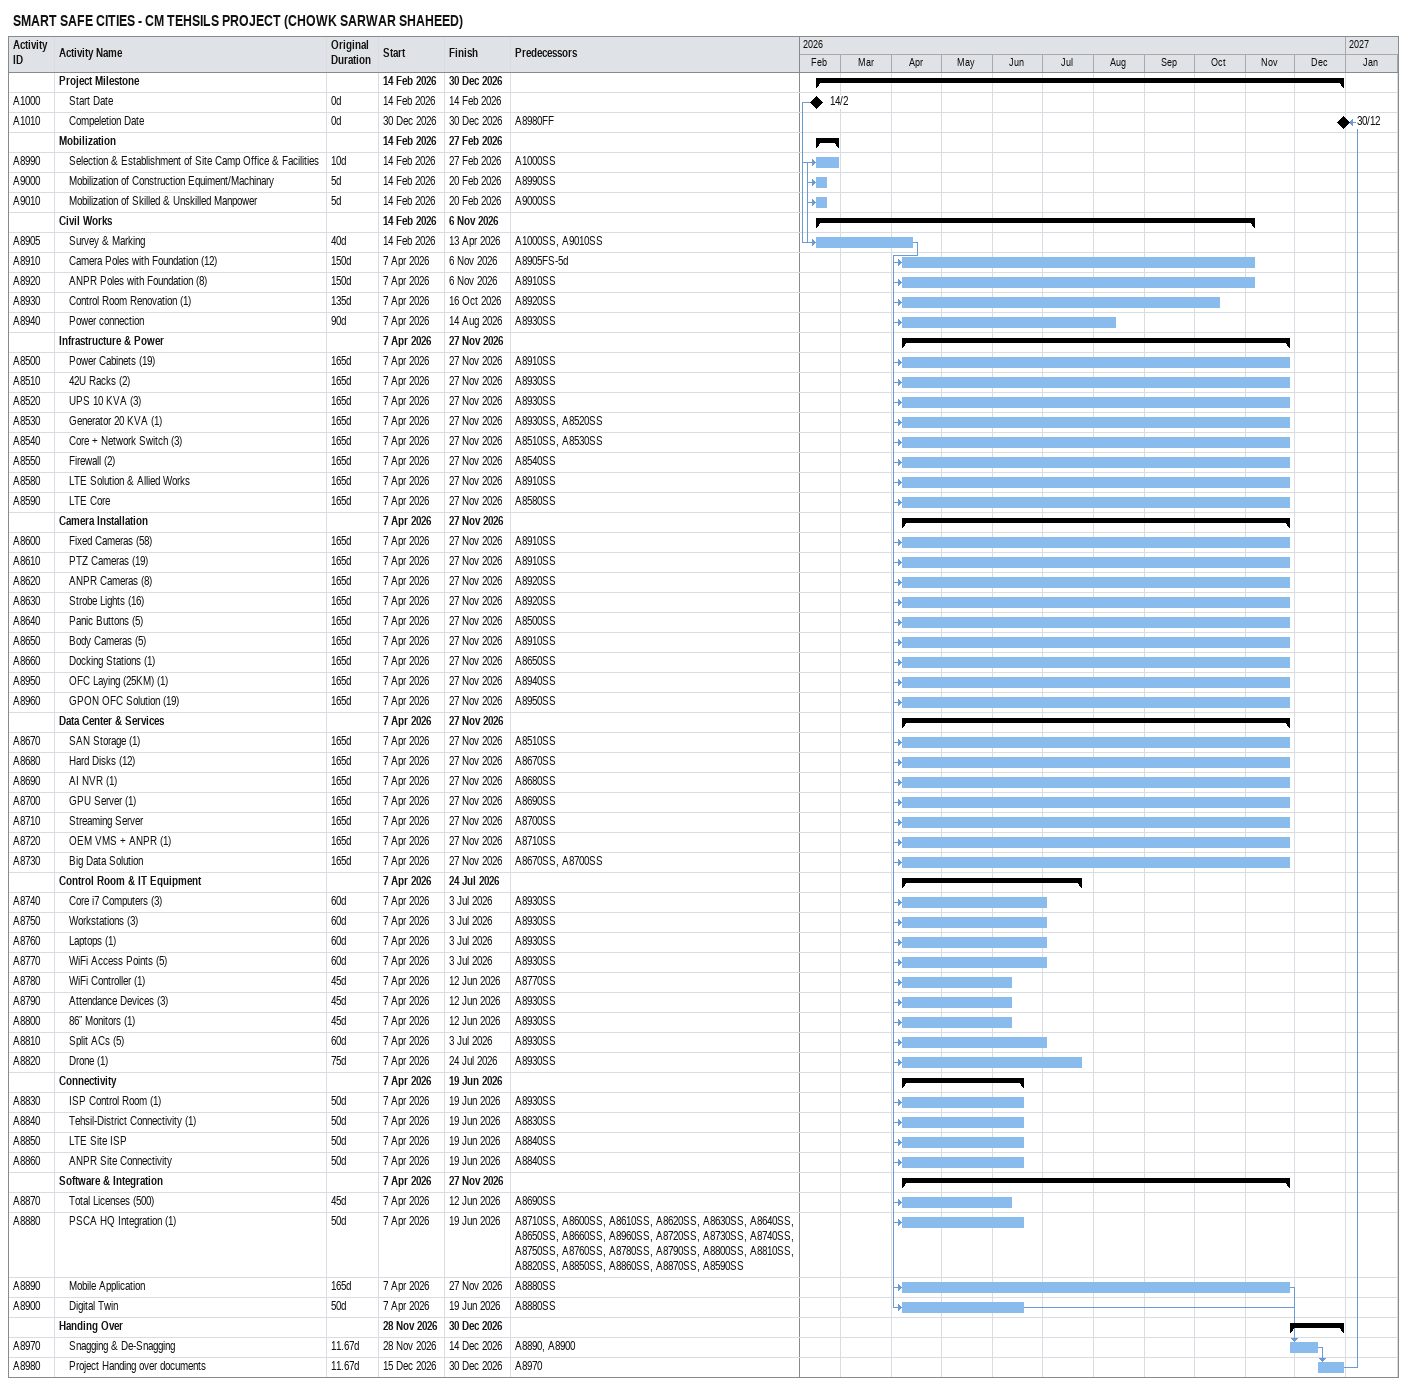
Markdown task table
SMART SAFE CITIES - CM TEHSILS PROJECT (CHOWK SARWAR SHAHEED)

| ID | Level | Task | Original duration | Start | Finish | Predecessors |
|---|---|---|---|---|---|---|
|  | 1 | **Project Milestone** |  | 2026-02-14 | 2026-12-30 |  |
| A1000 | 2 | Start Date | 0d | 2026-02-14 | 2026-02-14 |  |
| A1010 | 2 | Compeletion Date | 0d | 2026-12-30 | 2026-12-30 | A8980FF |
|  | 1 | **Mobilization** |  | 2026-02-14 | 2026-02-27 |  |
| A8990 | 2 | Selection & Establishment of Site Camp Office & Facilities | 10d | 2026-02-14 | 2026-02-27 | A1000SS |
| A9000 | 2 | Mobilization of Construction Equiment/Machinary | 5d | 2026-02-14 | 2026-02-20 | A8990SS |
| A9010 | 2 | Mobilization of Skilled & Unskilled Manpower | 5d | 2026-02-14 | 2026-02-20 | A9000SS |
|  | 1 | **Civil Works** |  | 2026-02-14 | 2026-11-06 |  |
| A8905 | 2 | Survey & Marking | 40d | 2026-02-14 | 2026-04-13 | A1000SS, A9010SS |
| A8910 | 2 | Camera Poles with Foundation (12) | 150d | 2026-04-07 | 2026-11-06 | A8905FS-5d |
| A8920 | 2 | ANPR Poles with Foundation (8) | 150d | 2026-04-07 | 2026-11-06 | A8910SS |
| A8930 | 2 | Control Room Renovation (1) | 135d | 2026-04-07 | 2026-10-16 | A8920SS |
| A8940 | 2 | Power connection | 90d | 2026-04-07 | 2026-08-14 | A8930SS |
|  | 1 | **Infrastructure & Power** |  | 2026-04-07 | 2026-11-27 |  |
| A8500 | 2 | Power Cabinets (19) | 165d | 2026-04-07 | 2026-11-27 | A8910SS |
| A8510 | 2 | 42U Racks (2) | 165d | 2026-04-07 | 2026-11-27 | A8930SS |
| A8520 | 2 | UPS 10 KVA (3) | 165d | 2026-04-07 | 2026-11-27 | A8930SS |
| A8530 | 2 | Generator 20 KVA (1) | 165d | 2026-04-07 | 2026-11-27 | A8930SS, A8520SS |
| A8540 | 2 | Core + Network Switch (3) | 165d | 2026-04-07 | 2026-11-27 | A8510SS, A8530SS |
| A8550 | 2 | Firewall (2) | 165d | 2026-04-07 | 2026-11-27 | A8540SS |
| A8580 | 2 | LTE Solution & Allied Works | 165d | 2026-04-07 | 2026-11-27 | A8910SS |
| A8590 | 2 | LTE Core | 165d | 2026-04-07 | 2026-11-27 | A8580SS |
|  | 1 | **Camera Installation** |  | 2026-04-07 | 2026-11-27 |  |
| A8600 | 2 | Fixed Cameras (58) | 165d | 2026-04-07 | 2026-11-27 | A8910SS |
| A8610 | 2 | PTZ Cameras (19) | 165d | 2026-04-07 | 2026-11-27 | A8910SS |
| A8620 | 2 | ANPR Cameras (8) | 165d | 2026-04-07 | 2026-11-27 | A8920SS |
| A8630 | 2 | Strobe Lights (16) | 165d | 2026-04-07 | 2026-11-27 | A8920SS |
| A8640 | 2 | Panic Buttons (5) | 165d | 2026-04-07 | 2026-11-27 | A8500SS |
| A8650 | 2 | Body Cameras (5) | 165d | 2026-04-07 | 2026-11-27 | A8910SS |
| A8660 | 2 | Docking Stations (1) | 165d | 2026-04-07 | 2026-11-27 | A8650SS |
| A8950 | 2 | OFC Laying (25KM) (1) | 165d | 2026-04-07 | 2026-11-27 | A8940SS |
| A8960 | 2 | GPON OFC Solution (19) | 165d | 2026-04-07 | 2026-11-27 | A8950SS |
|  | 1 | **Data Center & Services** |  | 2026-04-07 | 2026-11-27 |  |
| A8670 | 2 | SAN Storage (1) | 165d | 2026-04-07 | 2026-11-27 | A8510SS |
| A8680 | 2 | Hard Disks (12) | 165d | 2026-04-07 | 2026-11-27 | A8670SS |
| A8690 | 2 | AI NVR (1) | 165d | 2026-04-07 | 2026-11-27 | A8680SS |
| A8700 | 2 | GPU Server (1) | 165d | 2026-04-07 | 2026-11-27 | A8690SS |
| A8710 | 2 | Streaming Server | 165d | 2026-04-07 | 2026-11-27 | A8700SS |
| A8720 | 2 | OEM VMS + ANPR (1) | 165d | 2026-04-07 | 2026-11-27 | A8710SS |
| A8730 | 2 | Big Data Solution | 165d | 2026-04-07 | 2026-11-27 | A8670SS, A8700SS |
|  | 1 | **Control Room & IT Equipment** |  | 2026-04-07 | 2026-07-24 |  |
| A8740 | 2 | Core i7 Computers (3) | 60d | 2026-04-07 | 2026-07-03 | A8930SS |
| A8750 | 2 | Workstations (3) | 60d | 2026-04-07 | 2026-07-03 | A8930SS |
| A8760 | 2 | Laptops (1) | 60d | 2026-04-07 | 2026-07-03 | A8930SS |
| A8770 | 2 | WiFi Access Points (5) | 60d | 2026-04-07 | 2026-07-03 | A8930SS |
| A8780 | 2 | WiFi Controller (1) | 45d | 2026-04-07 | 2026-06-12 | A8770SS |
| A8790 | 2 | Attendance Devices (3) | 45d | 2026-04-07 | 2026-06-12 | A8930SS |
| A8800 | 2 | 86” Monitors (1) | 45d | 2026-04-07 | 2026-06-12 | A8930SS |
| A8810 | 2 | Split ACs (5) | 60d | 2026-04-07 | 2026-07-03 | A8930SS |
| A8820 | 2 | Drone (1) | 75d | 2026-04-07 | 2026-07-24 | A8930SS |
|  | 1 | **Connectivity** |  | 2026-04-07 | 2026-06-19 |  |
| A8830 | 2 | ISP Control Room (1) | 50d | 2026-04-07 | 2026-06-19 | A8930SS |
| A8840 | 2 | Tehsil-District Connectivity (1) | 50d | 2026-04-07 | 2026-06-19 | A8830SS |
| A8850 | 2 | LTE Site ISP | 50d | 2026-04-07 | 2026-06-19 | A8840SS |
| A8860 | 2 | ANPR Site Connectivity | 50d | 2026-04-07 | 2026-06-19 | A8840SS |
|  | 1 | **Software & Integration** |  | 2026-04-07 | 2026-11-27 |  |
| A8870 | 2 | Total Licenses (500) | 45d | 2026-04-07 | 2026-06-12 | A8690SS |
| A8880 | 2 | PSCA HQ Integration (1) | 50d | 2026-04-07 | 2026-06-19 | A8710SS, A8600SS, A8610SS, A8620SS, A8630SS, A8640SS, A8650SS, A8660SS, A8960SS, A8720SS, A8730SS, A8740SS, A8750SS, A8760SS, A8780SS, A8790SS, A8800SS, A8810SS, A8820SS, A8850SS, A8860SS, A8870SS, A8590SS |
| A8890 | 2 | Mobile Application | 165d | 2026-04-07 | 2026-11-27 | A8880SS |
| A8900 | 2 | Digital Twin | 50d | 2026-04-07 | 2026-06-19 | A8880SS |
|  | 1 | **Handing Over** |  | 2026-11-28 | 2026-12-30 |  |
| A8970 | 2 | Snagging & De-Snagging | 11.67d | 2026-11-28 | 2026-12-14 | A8890, A8900 |
| A8980 | 2 | Project Handing over documents | 11.67d | 2026-12-15 | 2026-12-30 | A8970 |
